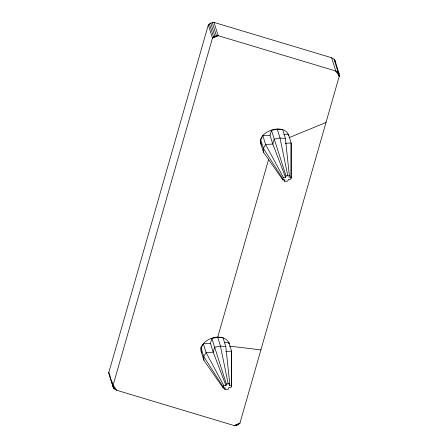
<?xml version="1.0" encoding="UTF-8"?>
<svg xmlns="http://www.w3.org/2000/svg" width="448" height="448" viewBox="0 0 448 448"><rect width="100%" height="100%" fill="white"/><g stroke="black" fill="none" stroke-linecap="round" stroke-linejoin="round"><path stroke-width="0.67" d="M223.81 387.604L224.907 389.357L226.509 389.53L228.267 389.161L228.687 387.694L230.815 387.57L231.538 386.394L231.515 351.12L228.76 342.283L224.241 342.546M283.399 179.446L284.497 181.194L286.11 181.322L287.857 180.986L288.282 179.514L290.444 179.385L291.099 178.209L291.133 142.985L288.378 134.148L283.836 134.417M291.099 178.209L291.133 142.985L285.286 143.326M231.538 386.394L231.515 351.12L225.702 351.456M229.191 343.599C224.319 330.624 197.786 338.957 201.449 352.402M108.758 372.73L208.337 24.881L210.79 23.061L214.01 22.4L331.643 57.753L334.13 59.198L334.998 60.502L339.125 73.758L339.242 76.233L239.938 423.119L237.485 424.939L234.265 425.6L116.631 390.247L114.15 388.802L113.282 387.498L108.758 372.73L113.282 387.498L116.631 390.247L113.165 385.017L114.15 388.802L113.736 387.475M112.885 385.98L212.464 38.136L214.917 36.31L218.142 35.655L335.77 71.008L338.257 72.447L339.125 73.758L335.77 71.008L331.643 57.753M224.907 389.357L225.327 387.89L223.194 388.018L223.138 386.882L223.854 385.706L225.988 385.577L213.209 352.184L210.454 343.347L211.854 338.458L217.711 337.243L223.054 337.809L225.809 346.646L229.768 383.919L229.348 385.381L231.476 385.258M284.497 181.194L284.922 179.71L282.778 179.833L282.766 178.696L283.422 177.52L285.583 177.397L272.787 144.054L270.038 135.218L271.443 130.301L277.273 129.186L282.654 129.612L285.41 138.443L289.369 175.711L288.943 177.201L291.088 177.072M268.716 159.062L217.711 337.243L220.461 346.08L228.161 383.746L229.768 383.919M225.988 385.577L226.408 384.11L211.854 338.458M285.583 177.397L286.003 175.918L271.443 130.301M282.778 179.833L263.441 152.18L260.686 143.343L260.641 139.558L262.836 135.638L270.038 135.218M223.194 388.018L203.896 360.31L201.141 351.473L200.95 347.693L203.347 343.762L210.454 343.347M208.337 24.881L212.464 38.136L216.434 35.84L212.307 22.585M209.468 23.822L213.595 37.078L216.434 35.84M212.464 38.136L218.142 35.655L214.01 22.4M289.061 137.676L325.998 122.483M213.595 37.078L218.142 35.655M226.408 384.11L228.161 383.746M286.003 175.918L289.369 175.711M285.41 138.443L280.022 138.023L274.193 139.138L272.787 144.054L265.586 144.474L263.396 148.389L263.441 152.18M225.809 346.646L220.461 346.08L214.609 347.295L213.209 352.184L206.102 352.598L203.7 356.53L203.896 360.31M229.65 346.147L260.904 349.888M335.77 71.008L339.242 76.233L334.13 59.198M109.155 374.242L110.018 375.553M282.766 178.696L263.396 148.389L260.641 139.558M223.138 386.882L203.7 356.53L200.95 347.693M283.422 177.52L265.586 144.474L262.836 135.638M223.854 385.706L206.102 352.598L203.347 343.762M261.526 145.001C255.114 131.555 285.337 121.878 288.674 135.822M338.828 74.911L339.242 76.233M277.273 129.186L280.022 138.023L287.756 175.582M210.79 23.061L214.917 36.31M231.314 353.634L231.706 354.9M111.67 380.85L112.706 384.166M229.146 384.003L229.348 385.381M228.76 342.283L228.827 343.543M334.998 60.502L335.054 61.74M288.378 134.148L288.394 135.414M239.938 423.119L235.973 425.415L238.806 424.178L234.265 425.6L239.938 423.119"/></g></svg>
